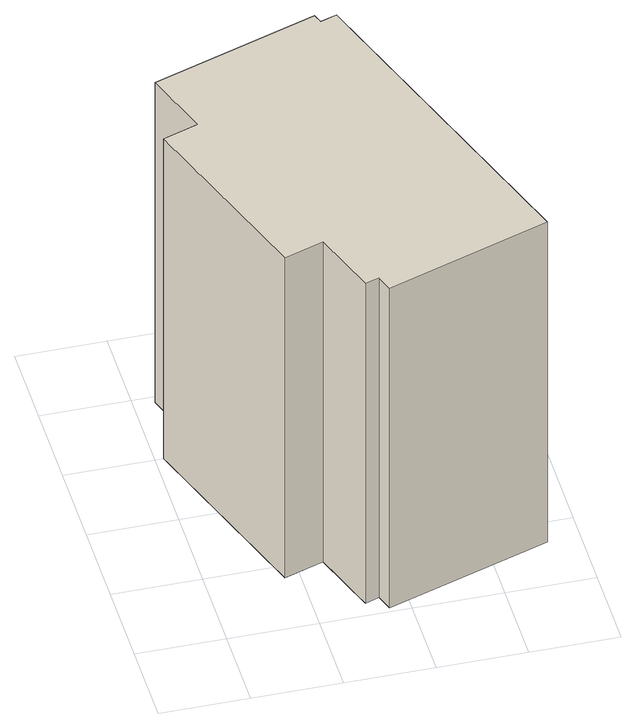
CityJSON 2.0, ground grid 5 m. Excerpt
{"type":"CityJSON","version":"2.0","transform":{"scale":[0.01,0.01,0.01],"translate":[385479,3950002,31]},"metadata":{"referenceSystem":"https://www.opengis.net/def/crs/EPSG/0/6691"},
"CityObjects":{
"building1":{"type":"Building","attributes":{"13+区市町村コード+大字・町コード+町・丁目コード":"13101059000","class":"3002","measuredHeight":24.9,"storeysAboveGround":7,"storeysBelowGround":0,"usage":"412","地区計画":"六番町奇数番地地区","大字・町コード":"59","延べ面積換算係数":"1.00"},"address":[{"country":"日本","locality":"東京都千代田区六番町"}],"geometry":[{"type":"Solid","lod":"1","boundaries":[[[[0,1,2,3,4,5,6,7,8,9,10,11]],[[0,11,12,13]],[[11,10,14,12]],[[10,9,15,14]],[[9,8,16,15]],[[8,7,17,16]],[[7,6,18,17]],[[6,5,19,18]],[[5,4,20,19]],[[4,3,21,20]],[[3,2,22,21]],[[2,1,23,22]],[[1,0,13,23]],[[13,12,14,15,16,17,18,19,20,21,22,23]]]]}]}
},
"vertices":[
[1172,2254,27],[1818,345,27],[885,30,27],[853,126,27],[771,99,27],[642,481,27],[416,405,27],[44,1504,27],[246,1573,27],[116,1957,27],[1060,2276,27],[1079,2222,27],[1079,2222,2206],[1172,2254,2206],[1060,2276,2206],[116,1957,2206],[246,1573,2206],[44,1504,2206],[416,405,2206],[642,481,2206],[771,99,2206],[853,126,2206],[885,30,2206],[1818,345,2206]
]}
